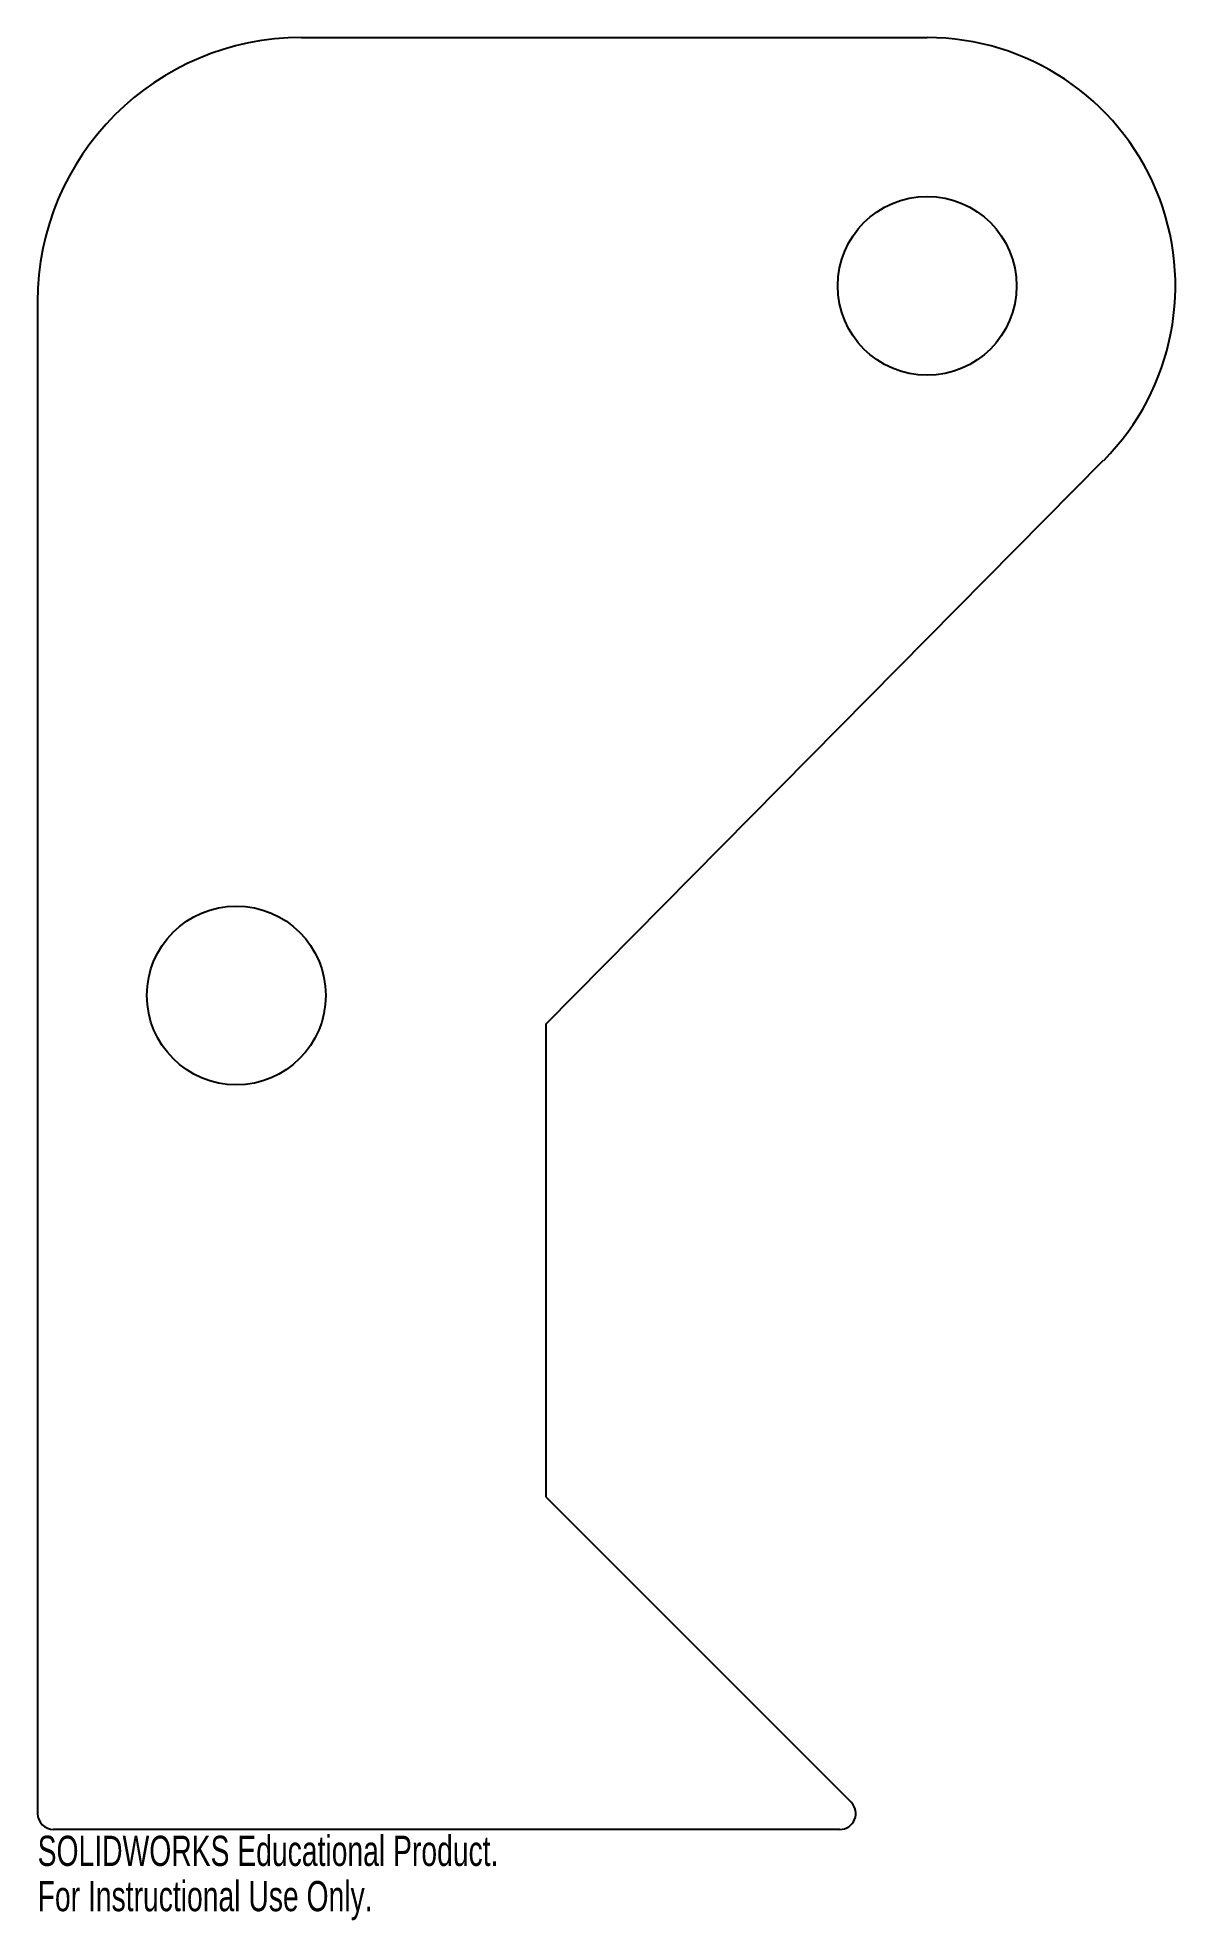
# Model space of a CAD drawing. Header units: inches. Extents: x -3.2 to 4, y -2.9 to 9.
import ezdxf

# ---------------------------------------------------------------- set-up
doc = ezdxf.new("R2010")
doc.units = ezdxf.units.IN
doc.header["$MEASUREMENT"] = 0
doc.styles.add('SLDTEXTSTYLE0', font='TXT', dxfattribs={"width": 0.7})

msp = doc.modelspace()

# ---------------------------------------------------------------- linework, layer by layer
at = {"color": 7, "linetype": 'Continuous', "lineweight": 25}
for p, q in [((-1.538, 8.963), (2.4, 8.963)), ((-3.2, 7.3), (-3.2, -2.219)), ((0, 2.75), (3.511, 6.302)), ((0, 2.75), (0, -0.226)), ((0, -0.226), (1.922, -2.148)), ((1.851, -2.319), (-3.1, -2.319))]:
    msp.add_line(p, q, dxfattribs=at)
for centre in [(2.4, 7.4), (-1.949, 2.932)]:
    msp.add_circle(centre, 0.563, dxfattribs=at)
for centre, radius, start, end in [((-1.538, 7.3), 1.663, 90, 180), ((2.4, 7.4), 1.563, 315.3288, 90), ((-3.1, -2.219), 0.1, 180, 270), ((1.851, -2.219), 0.1, 270, 45)]:
    msp.add_arc(centre, radius, start, end, dxfattribs=at)

# ---------------------------------------------------------------- texts
at = {"color": 7, "linetype": 'Continuous', "char_height": 0.1903, "attachment_point": 1, "style": 'SLDTEXTSTYLE0'}
for s, insert in [('SOLIDWORKS Educational Product.', (-3.2, -2.359)), ('For Instructional Use Only.', (-3.2, -2.644))]:
    msp.add_mtext(s, dxfattribs=dict(at, insert=insert))

doc.saveas('drawing.dxf')
